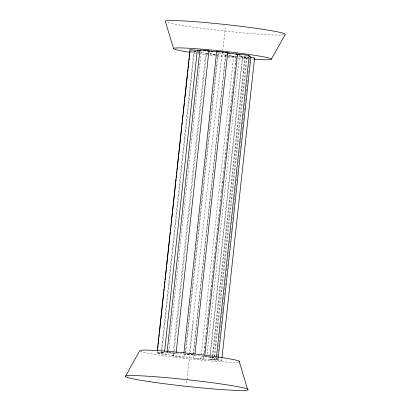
<?xml version="1.0" encoding="UTF-8"?>
<svg xmlns="http://www.w3.org/2000/svg" width="411" height="411" viewBox="0 0 411 411"><rect width="100%" height="100%" fill="white"/><g stroke="black" fill="none" stroke-linecap="round" stroke-linejoin="round"><path stroke-width="0.31" stroke-dasharray="2.06 1.54" d="M157.172 353.27L157.377 351.359M161.107 352.89L164.446 352.71L163.722 352.617A5.276 0.288 6.2 0 0 157.331 352.129A5.276 0.288 6.2 0 0 161.107 352.89L193.946 50.563M161.78 351.513L161.574 353.429A6.052 0.329 6.2 0 0 157.654 353.45A6.052 0.329 6.2 0 0 166.239 354.534L166.455 352.623M161.852 350.876L194.413 51.103M168.649 351.559L201.282 51.149M172.846 355.808L173.19 352.623M173.262 351.98L205.685 53.487M173.622 355.731L173.899 353.177M174.177 350.624L206.466 53.404M185.032 353.984L184.688 357.169L184.102 357.19A6.052 0.329 6.2 0 1 176.612 356.522A6.052 0.329 6.2 0 1 173.036 355.746L173.617 355.731M185.104 353.342L217.532 54.848A6.052 0.329 6.2 0 0 217.501 54.673M185.762 352.258L218.256 53.127M189.296 354.575L222.068 52.891M186.692 383.021L189.954 352.987M190.026 352.361L193.509 320.282M222.803 50.635L225.285 27.809M194.321 354.991A5.605 0.303 6.2 0 1 194.85 355.202L193.042 354.981L225.814 53.291M225.685 55.747L193.088 358.145A5.528 0.298 6.2 0 0 199.618 359.024A5.528 0.298 6.2 0 0 203.584 359.122L203.204 359.009L203.543 355.818M200.809 358.824L212.502 359.589L218.046 359.435L217.974 359.019L215.965 358.407A28.847 1.562 6.2 0 0 181.878 353.82A28.847 1.562 6.2 0 0 161.179 353.306L172.337 355.551L200.809 358.824L201.159 355.633M201.226 354.996L233.654 56.497L218.899 52.978M203.615 355.176L236.042 56.682L228.244 55.994M203.594 359.204L203.943 356.013M204.288 352.823L204.498 350.912M204.776 348.358L204.981 346.447M205.259 343.894L205.469 341.983M205.813 338.792L206.024 336.881M206.296 334.328L206.507 332.412M206.851 329.226L207.062 327.31M207.339 324.762L207.545 322.846M207.822 320.297L208.1 317.744M208.377 315.191L208.588 313.28M208.86 310.726L209.071 308.815M209.415 305.625L209.625 303.714M209.903 301.16L210.108 299.249M210.458 296.059L210.663 294.148M210.941 291.594L211.151 289.678M211.429 287.13L211.634 285.213M211.978 282.028L212.189 280.112M212.466 277.564L212.672 275.647M213.021 272.457L213.227 270.546M213.504 267.993L213.715 266.081M213.992 263.528L214.265 260.98M214.542 258.427L214.753 256.515M215.03 253.962L215.236 252.051M215.585 248.861L215.79 246.949M216.068 244.396L216.278 242.48M216.623 239.294L216.828 237.378M217.106 234.83L217.316 232.914M217.594 230.365L217.799 228.449M218.149 225.259L218.354 223.348M218.631 220.794L218.842 218.883M219.186 215.693L219.397 213.782M219.669 211.228L219.88 209.317M220.157 206.764L220.363 204.853M220.712 201.662L220.918 199.751M221.195 197.198L221.406 195.282M221.75 192.096L221.961 190.18M222.233 187.632L222.443 185.715M222.721 183.167L222.998 180.614M223.276 178.061L223.481 176.149M223.759 173.596L223.969 171.685M224.314 168.495L224.524 166.583M224.796 164.03L225.007 162.119M225.351 158.929L225.562 157.017M225.839 154.464L226.045 152.548M226.322 150L226.533 148.083M226.877 144.898L227.088 142.982M227.36 140.434L227.571 138.517M227.915 135.327L228.126 133.416M228.403 130.862L228.608 128.951M228.886 126.398L229.163 123.85M229.441 121.296L229.651 119.385M229.929 116.832L230.134 114.921M230.479 111.73L230.689 109.819M230.967 107.266L231.172 105.35M231.521 102.164L231.727 100.248M232.004 97.7L232.215 95.784M232.492 93.235L232.698 91.319M233.042 88.129L233.253 86.218M233.53 83.664L233.736 81.753M234.085 78.563L234.291 76.651M234.568 74.098L234.779 72.187M235.056 69.634L235.328 67.085M235.606 64.532L235.816 62.621M236.094 60.068L236.299 58.151M207.087 354.225L239.582 55.089M209.923 355.983L242.557 55.572M209.893 359.45A21.66 1.171 6.2 0 0 217.116 359.533A7.465 0.406 6.2 0 1 220.805 360.509A7.465 0.406 6.2 0 1 209.887 359.45L242.721 57.129L241.601 56.862L245.305 57.057L247.186 57.283L214.619 357.056M214.974 357.596A6.633 0.36 6.2 0 1 213.848 357.981L212.158 357.642L245.002 55.315M212.502 359.589L245.341 57.263L248.408 57.299M213.987 356.707L246.621 56.297M214.342 359.61L214.547 357.698M216.181 359.63L216.386 357.719M217.116 359.533L217.738 353.794M218.015 351.241L218.22 349.329M218.498 346.776L218.775 344.228M219.053 341.675L219.191 340.4M219.469 337.847L219.818 334.657M219.885 334.02L220.301 330.192M220.579 327.644L220.784 325.728M221.061 323.18L221.339 320.626M221.616 318.073L221.827 316.162M222.104 313.608L222.382 311.06M222.449 310.423L222.865 306.596M223.142 304.042L223.348 302.131M223.625 299.578L223.836 297.667M224.18 294.476L224.391 292.565M224.668 290.012L224.945 287.459M225.223 284.91L225.428 282.994M225.706 280.446L225.845 279.167M226.189 275.981L226.399 274.065M226.744 270.875L226.954 268.964M227.232 266.41L227.509 263.862M227.786 261.309L227.992 259.398M228.269 256.844L228.547 254.296M228.614 253.654L228.963 250.469M229.307 247.278L229.518 245.367M229.795 242.814L230.073 240.26M230.35 237.712L230.556 235.796M230.833 233.248L231.11 230.694M231.177 230.057L231.527 226.867M231.871 223.676L232.081 221.765M232.359 219.212L232.636 216.664M232.914 214.11L233.119 212.199M233.397 209.646L233.602 207.735M233.951 204.544L234.157 202.633M234.434 200.08L234.712 197.527M234.784 196.89L235.2 193.062M235.477 190.514L235.683 188.598M235.96 186.049L236.166 184.133M236.515 180.943L236.721 179.032M236.998 176.478L237.275 173.93M237.347 173.293L237.764 169.466M238.041 166.912L238.18 165.638M238.524 162.448L238.729 160.537M239.079 157.346L239.284 155.435M239.562 152.882L239.839 150.328M240.116 147.78L240.327 145.864M240.605 143.316L240.882 140.762M240.949 140.125L241.293 136.935M241.57 134.387L241.848 131.833M242.125 129.28L242.403 126.732M242.68 124.179L242.891 122.267M243.168 119.714L243.857 113.338M244.206 110.148L244.411 108.237M244.689 105.684L244.966 103.13M245.244 100.582L245.454 98.666M245.732 96.117L245.937 94.201M246.287 91.016L246.492 89.1M246.77 86.546L246.975 84.635M247.252 82.082L247.53 79.534M247.807 76.98L247.946 75.706M248.295 72.516L248.501 70.605M248.85 67.414L249.056 65.503M249.333 62.95L249.611 60.396M249.677 59.759L249.888 57.848M218.046 359.435L218.184 358.161M221.709 360.457L221.919 358.541M245.341 57.263L236.623 56.723M245.208 55.547L246.312 55.629M226.44 55.829L217.532 54.848M193.042 354.981L183.738 353.953A5.605 0.303 6.2 0 1 184.041 353.907M215.2 54.56L200.429 52.459M212.158 357.642L204.673 356.476L205.716 356.532A6.633 0.36 6.2 0 1 213.746 357.395M197.866 51.966L199.088 52.212M194.023 50.985L196.032 51.596M236.438 56.877A5.528 0.298 6.2 0 1 227.684 56.132M226.656 55.968A5.528 0.298 6.2 0 1 225.927 55.819L225.547 55.706A5.528 0.298 6.2 0 1 226.595 55.593M228.835 55.742A5.528 0.298 6.2 0 1 231.65 56.024L233.037 56.194A5.528 0.298 6.2 0 1 236.428 56.8M250.094 57.977A7.465 0.406 6.2 0 1 239.834 56.548A7.465 0.406 6.2 0 1 248.08 56.98M284.201 34.827A60.422 3.267 6.2 0 1 226.101 31.185A60.422 3.267 6.2 0 1 166.702 22.189M214.763 54.75A6.052 0.329 6.2 0 1 210.206 54.288M207.493 53.913A6.052 0.329 6.2 0 1 208.644 53.517M210.088 53.641A6.052 0.329 6.2 0 1 215.914 54.355M200.244 51.817A6.052 0.329 6.2 0 1 200.327 52.289M198.626 52.171A6.052 0.329 6.2 0 1 197.645 52.089M196.088 51.93A6.052 0.329 6.2 0 1 190.848 51.2M190.791 50.866A6.052 0.329 6.2 0 1 197.532 51.437M198.03 51.503A6.052 0.329 6.2 0 1 198.986 51.627M254.543 59.338A49.212 2.661 6.2 0 1 251.604 59.148M247.838 58.881A49.212 2.661 6.2 0 1 226.929 56.99M226.286 56.929A49.212 2.661 6.2 0 1 209.158 54.982M207.94 54.827A49.212 2.661 6.2 0 1 200.44 53.851M199.833 53.769A49.212 2.661 6.2 0 1 198.061 53.522M196.34 53.281A49.212 2.661 6.2 0 1 190.545 52.418M241.262 55.136A6.627 0.36 6.2 0 1 240.163 55.002M238.544 362.034A50.348 2.723 6.2 0 1 188.973 358.839A50.348 2.723 6.2 0 1 140.367 351.333M167.21 352.438A4.86 0.262 6.2 0 0 168.51 352.833L176.052 353.326A4.86 0.262 6.2 0 0 167.683 352.427M186.892 354.041A5.605 0.303 6.2 0 1 189.728 354.318M191.151 354.488A5.605 0.303 6.2 0 1 193.53 354.837"/><path stroke-width="0.62" d="M157.305 350.912L190.01 49.865M157.449 350.722L157.588 349.442M157.726 348.168L158.004 345.615M158.143 344.341L158.42 341.793M158.559 340.514L158.831 337.965M158.97 336.686L159.247 334.138M159.386 332.859L160.495 322.656M160.634 321.381L163.753 292.678M163.891 291.404L164.169 288.851M164.308 287.577L164.585 285.023M164.724 283.749L165.001 281.196M165.14 279.922L165.417 277.368M165.556 276.094L166.25 269.719M166.388 268.44L166.661 265.891M166.799 264.612L169.502 239.741M169.64 238.462L169.918 235.914M170.056 234.64L170.334 232.087M170.473 230.812L170.75 228.259M170.889 226.985L171.166 224.432M171.305 223.158L172.415 212.949M172.553 211.675L175.672 182.972M175.81 181.698L176.088 179.15M176.227 177.871L176.504 175.322M176.643 174.043L176.92 171.495M177.059 170.216L177.331 167.667M177.47 166.393L178.58 156.185M178.718 154.911L181.837 126.208M181.975 124.934L182.253 122.38M182.392 121.106L182.669 118.553M182.808 117.279L183.085 114.731M183.224 113.451L183.501 110.903M183.64 109.624L184.334 103.248M184.472 101.974L184.75 99.421M184.888 98.147L187.591 73.271M187.724 71.997L188.002 69.444M188.14 68.169L188.418 65.616M188.557 64.342L188.834 61.789M188.973 60.515L189.25 57.961M189.389 56.687L190.016 50.949M164.585 351.436L197.29 50.389L199.494 50.414M167.128 351.852L199.9 50.168M176.124 352.689L208.896 51.005M183.928 352.736L216.633 51.683M194.989 353.928L227.694 52.88A5.605 0.303 6.2 0 0 222.567 51.997A5.605 0.303 6.2 0 0 216.582 51.627L216.659 51.714A5.605 0.303 6.2 0 0 217.907 51.992M204.806 355.202L237.512 54.154M216.469 356.733L249.169 55.685M218.251 357.524L250.89 57.114L250.818 56.692L248.809 56.081M221.986 357.904L254.553 58.131M125.694 376.008L139.889 350.449A50.348 2.723 6.2 0 1 195.621 354.102A50.348 2.723 6.2 0 1 239.259 361.875M271.306 59.235L285.306 34.437A60.422 3.267 6.2 0 0 227.602 24.773A60.422 3.267 6.2 0 0 165.258 21.177L173.529 48.441M227.396 52.921L239.654 54.452M229.508 53.101L227.786 53.04M236.027 53.949L235.642 54.077M236.51 54.134L238.56 54.206A6.633 0.36 6.2 0 1 246.59 55.074A6.633 0.36 6.2 0 1 248.742 55.732M203.609 50.63L205.926 50.779M207.113 50.866L219.644 51.981M223.389 52.387L222.14 52.254L222.659 52.413M225.88 52.654L227.093 52.803M236.741 54.298L237.609 54.427M211.182 51.18L212.965 51.591M239.13 361.146L247.535 389.14M250.546 57.288A7.465 0.406 6.2 0 1 254.07 58.182M200.573 50.373A4.86 0.262 6.2 0 1 203.44 50.291A4.86 0.262 6.2 0 1 209.569 51.211M189.939 52.32A49.212 2.661 6.2 0 1 187.257 48.169A49.212 2.661 6.2 0 1 257.913 55.839A49.212 2.661 6.2 0 1 254.543 59.338M190.201 49.957A5.276 0.288 6.2 0 1 196.566 50.291L197.835 50.461A5.276 0.288 6.2 0 1 199.772 50.774M149.768 381.706A61.809 3.345 6.2 0 0 247.694 390.034A61.809 3.345 6.2 0 0 162.622 377.319A61.809 3.345 6.2 0 0 149.768 381.706"/></g></svg>
